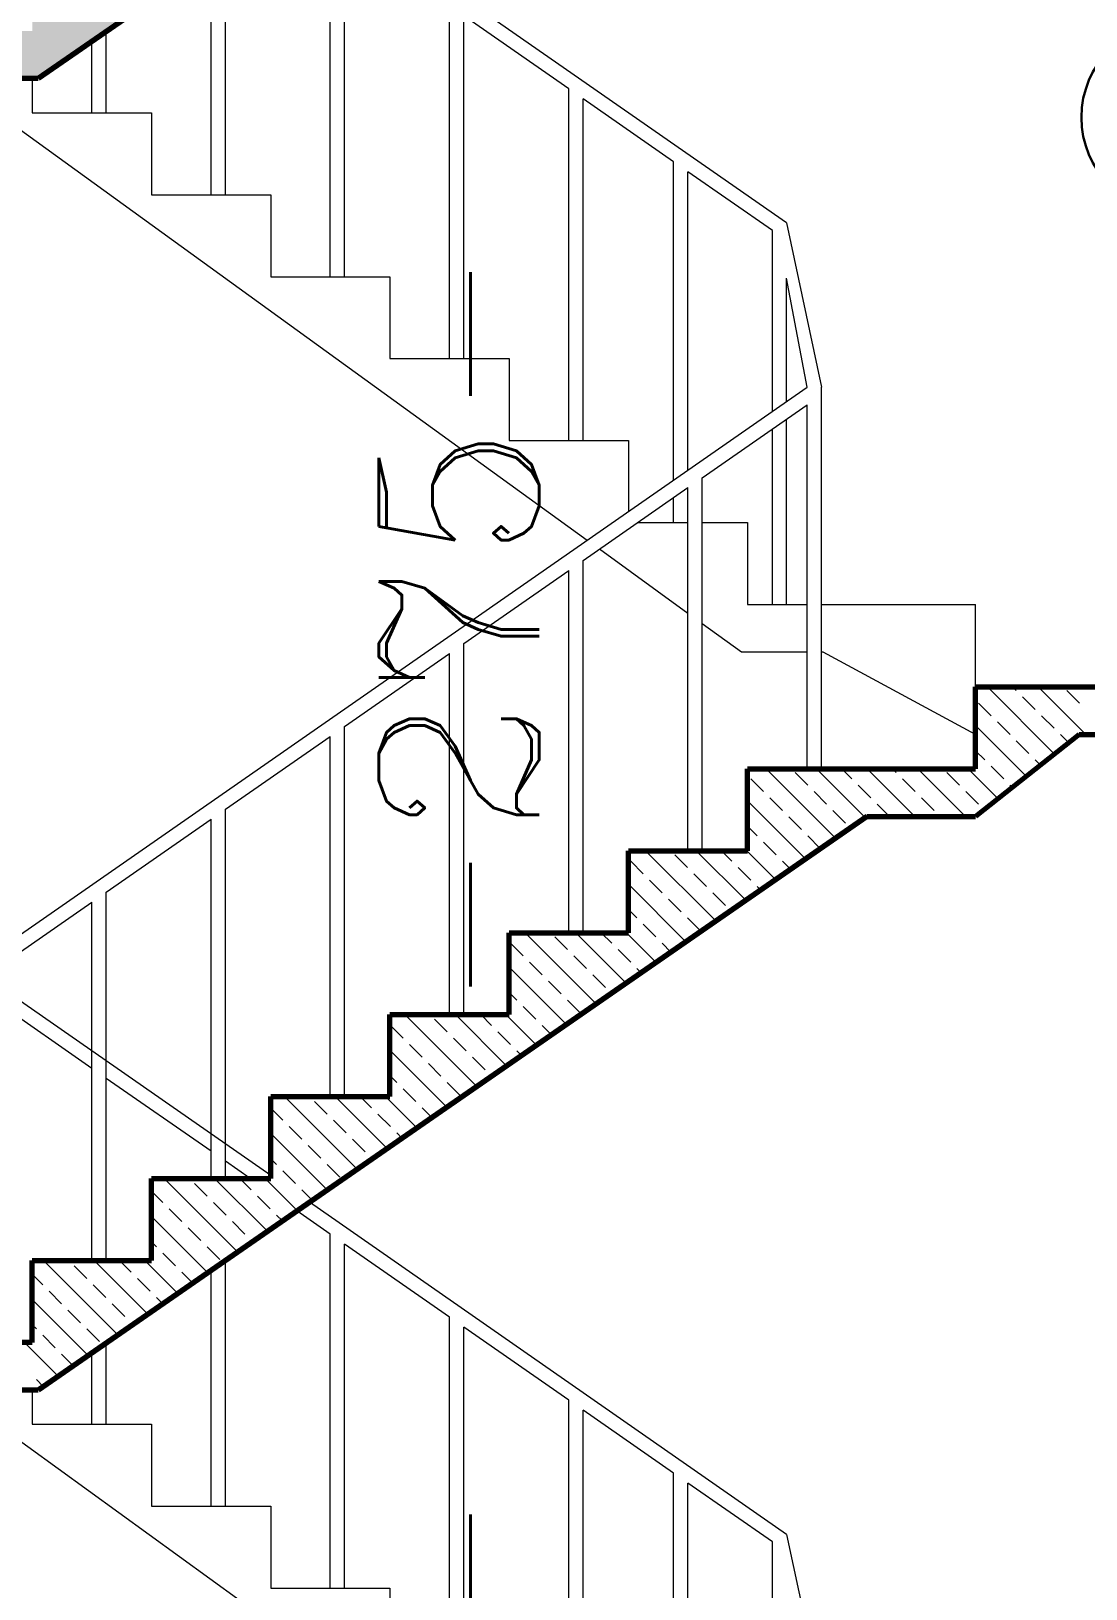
# Model space of a CAD drawing. Header units: millimetres. Extents: x 35860 to 71103, y -11298 to -8385.
# Drawn here: x 66643.4 to 66698.7, y -9574.6 to -9493 of the extents above; entities that cross this region are included whole.
import ezdxf
from ezdxf.enums import TextEntityAlignment as Align

# ---------------------------------------------------------------- set-up
doc = ezdxf.new("R2010")
doc.units = ezdxf.units.MM
doc.header["$MEASUREMENT"] = 0
doc.layers.get('0').update_dxf_attribs({"lineweight": 15})
for name, color, linetype, lineweight in [('02', 2, 'Continuous', 20), ('03_Yazı', 1, 'Continuous', 30), ('07', 3, 'Continuous', 70), ('Merd&Balkon', 40, 'Continuous', 20)]:
    doc.layers.add(name, color=color, linetype=linetype, lineweight=lineweight)
doc.styles.add('C', font='')
doc.styles.add('ROMANC', font='romanc', dxfattribs={"height": 0.11})
doc.styles.get('C').set_extended_font_data('Courier New Tur')

# ---------------------------------------------------------------- blocks, each defined once
blk = doc.blocks.new('DET_NO')
at = {"layer": '03_Yazı'}
blk.add_circle((0, 0), 20, dxfattribs=at)
at = {"layer": '03_Yazı', "style": 'C'}
blk.add_attdef('DET-1', text='', height=12.5, dxfattribs=at).set_placement((-30, 0), align=Align.MIDDLE_RIGHT)

msp = doc.modelspace()

# ---------------------------------------------------------------- hatches: boundary and pattern name
h = msp.add_hatch()
h.set_pattern_fill('ANSI33', color=256, scale=7.5, style=0)
h.set_pattern_definition([(135, (79759.0771, -6929.5944), (1.32582521, 1.32582521), []), (135, (79757.7513, -6929.5944), (1.32582521, 1.32582521), [0.9375, -0.46875])])
h.paths.add_polyline_path([(66612.219, -9357.976), (66539.719, -9357.976), (66539.719, -9367.976), (66533.469, -9367.976), (66533.469, -9357.976), (66508.469, -9357.976), (66508.469, -9332.976), (66510.969, -9332.976), (66510.969, -9355.476), (66533.469, -9355.476), (66643.469, -9355.476), (66643.469, -9351.181), (66649.719, -9351.181), (66649.719, -9346.886), (66655.969, -9346.886), (66655.969, -9342.591), (66662.219, -9342.591), (66662.219, -9338.296), (66668.469, -9338.296), (66668.469, -9334.001), (66674.719, -9334.001), (66674.719, -9329.706), (66680.969, -9329.706), (66680.969, -9325.411), (66687.219, -9325.411), (66692.926, -9325.411), (66692.926, -9321.116), (66709.719, -9321.116), (66709.719, -9323.616), (66709.719, -9326.116), (66704.719, -9326.116), (66704.719, -9323.616), (66698.354, -9323.616), (66692.926, -9327.911), (66687.219, -9327.911), (66643.771, -9357.976), (66618.469, -9357.976), (66618.469, -9367.976), (66612.219, -9367.976)])
h.paths.add_polyline_path([(66703.469, -9289.226), (66703.469, -9286.726), (66709.719, -9286.726), (66753.469, -9286.726), (66753.469, -9274.226), (66758.469, -9274.226), (66795.969, -9274.226), (66795.969, -9276.726), (66758.469, -9276.726), (66758.469, -9286.726), (66758.469, -9299.226), (66752.219, -9299.226), (66752.219, -9289.226), (66709.719, -9289.226), (66709.719, -9299.226), (66703.469, -9299.226)])
h.paths.add_polyline_path([(66703.469, -9357.976), (66703.469, -9355.476), (66709.719, -9355.476), (66709.719, -9365.476), (66752.219, -9365.476), (66752.219, -9355.476), (66758.469, -9355.476), (66780.969, -9355.476), (66780.969, -9332.976), (66783.469, -9332.976), (66783.469, -9357.976), (66758.469, -9357.976), (66758.469, -9367.976), (66752.219, -9367.976), (66709.719, -9367.976), (66703.469, -9367.976)])
h.paths.add_polyline_path([(66704.719, -9392.366), (66698.354, -9392.366), (66692.926, -9396.661), (66687.219, -9396.661), (66643.771, -9426.726), (66618.469, -9426.726), (66618.469, -9436.726), (66612.219, -9436.726), (66612.219, -9426.726), (66539.719, -9426.726), (66539.719, -9436.726), (66533.469, -9436.726), (66533.469, -9426.726), (66508.469, -9426.726), (66508.469, -9401.726), (66510.969, -9401.726), (66510.969, -9424.226), (66533.469, -9424.226), (66643.469, -9424.226), (66643.469, -9419.931), (66649.719, -9419.931), (66649.719, -9415.636), (66655.969, -9415.636), (66655.969, -9411.341), (66662.219, -9411.341), (66662.219, -9407.046), (66668.469, -9407.046), (66668.469, -9402.751), (66674.719, -9402.751), (66674.719, -9398.456), (66680.969, -9398.456), (66680.969, -9394.161), (66687.219, -9394.161), (66692.926, -9394.161), (66692.926, -9389.866), (66709.719, -9389.866), (66709.719, -9392.366), (66709.719, -9394.866), (66704.719, -9394.866)])
h.paths.add_polyline_path([(66703.469, -9426.726), (66703.469, -9424.226), (66709.719, -9424.226), (66709.719, -9434.226), (66752.219, -9434.226), (66752.219, -9424.226), (66758.469, -9424.226), (66780.969, -9424.226), (66780.969, -9401.726), (66783.469, -9401.726), (66783.469, -9426.726), (66758.469, -9426.726), (66758.469, -9436.726), (66752.219, -9436.726), (66709.719, -9436.726), (66703.469, -9436.726)])
h.paths.add_polyline_path([(66692.926, -9458.616), (66709.719, -9458.616), (66709.719, -9461.116), (66709.719, -9463.616), (66704.719, -9463.616), (66704.719, -9461.116), (66698.354, -9461.116), (66692.926, -9465.411), (66687.219, -9465.411), (66643.771, -9495.476), (66618.469, -9495.476), (66618.469, -9505.476), (66612.219, -9505.476), (66612.219, -9495.476), (66539.719, -9495.476), (66539.719, -9505.476), (66533.469, -9505.476), (66533.469, -9495.476), (66508.469, -9495.476), (66508.469, -9470.476), (66510.969, -9470.476), (66510.969, -9492.976), (66533.469, -9492.976), (66643.469, -9492.976), (66643.469, -9488.681), (66649.719, -9488.681), (66649.719, -9484.386), (66655.969, -9484.386), (66655.969, -9480.091), (66662.219, -9480.091), (66662.219, -9475.796), (66668.469, -9475.796), (66668.469, -9471.501), (66674.719, -9471.501), (66674.719, -9467.206), (66680.969, -9467.206), (66680.969, -9462.911), (66687.219, -9462.911), (66692.926, -9462.911)])
h.paths.add_polyline_path([(66703.469, -9495.476), (66703.469, -9492.976), (66709.719, -9492.976), (66709.719, -9502.976), (66752.219, -9502.976), (66752.219, -9492.976), (66758.469, -9492.976), (66780.969, -9492.976), (66780.969, -9470.476), (66783.469, -9470.476), (66783.469, -9495.476), (66758.469, -9495.476), (66758.469, -9505.476), (66752.219, -9505.476), (66709.719, -9505.476), (66703.469, -9505.476)])

# ---------------------------------------------------------------- linework, layer by layer
for p, q in [((66697.067, -9530.884), (66693.55, -9527.366)), ((66695.058, -9527.549), (66694.876, -9527.366)), ((66696.053, -9528.543), (66695.39, -9527.88)), ((66698.701, -9529.866), (66696.201, -9527.366)), ((66698.373, -9528.212), (66697.71, -9527.549)), ((66693.733, -9528.875), (66693.07, -9528.212)), ((66695.587, -9532.055), (66692.926, -9529.394)), ((66694.727, -9529.869), (66694.064, -9529.206)), ((66697.047, -9529.538), (66696.384, -9528.875)), ((66695.721, -9530.863), (66695.058, -9530.201)), ((66697.808, -9530.298), (66697.379, -9529.869)), ((66693.401, -9531.195), (66692.926, -9530.719)), ((66696.327, -9531.469), (66696.053, -9531.195)), ((66685.573, -9535.3), (66681.935, -9531.661)), ((66684.12, -9532.521), (66683.457, -9531.858)), ((66687.141, -9534.215), (66684.587, -9531.661)), ((66686.44, -9532.189), (66685.912, -9531.661)), ((66689.738, -9534.161), (66687.238, -9531.661)), ((66688.761, -9531.858), (66688.564, -9531.661)), ((66692.39, -9534.161), (66689.89, -9531.661)), ((66692.075, -9532.521), (66691.412, -9531.858)), ((66694.107, -9533.226), (66692.541, -9531.661)), ((66694.395, -9532.189), (66693.733, -9531.526)), ((66681.8, -9532.852), (66681.137, -9532.189)), ((66685.115, -9533.515), (66684.452, -9532.852)), ((66687.435, -9533.184), (66686.772, -9532.521)), ((66689.755, -9532.852), (66689.092, -9532.189)), ((66693.07, -9533.515), (66692.407, -9532.852)), ((66694.847, -9532.641), (66694.727, -9532.521)), ((66684.006, -9536.384), (66680.969, -9533.347)), ((66682.794, -9533.847), (66682.132, -9533.184)), ((66688.412, -9534.161), (66687.766, -9533.515)), ((66690.749, -9533.847), (66690.087, -9533.184)), ((66683.789, -9534.841), (66683.126, -9534.178)), ((66686.109, -9534.509), (66685.446, -9533.847)), ((66681.469, -9535.172), (66680.969, -9534.673)), ((66684.783, -9535.835), (66684.12, -9535.172)), ((66679.305, -9539.638), (66675.623, -9535.956)), ((66680.872, -9538.553), (66678.275, -9535.956)), ((66680.143, -9536.498), (66679.601, -9535.956)), ((66682.439, -9537.469), (66680.927, -9535.956)), ((66682.463, -9536.167), (66681.8, -9535.504)), ((66675.502, -9537.161), (66674.84, -9536.498)), ((66677.823, -9536.83), (66677.16, -9536.167)), ((66681.137, -9537.493), (66680.474, -9536.83)), ((66683.223, -9536.926), (66682.794, -9536.498)), ((66677.738, -9540.722), (66674.719, -9537.703)), ((66676.497, -9538.155), (66675.834, -9537.493)), ((66678.817, -9537.824), (66678.154, -9537.161)), ((66677.491, -9539.15), (66676.828, -9538.487)), ((66679.811, -9538.818), (66679.148, -9538.155)), ((66681.656, -9538.011), (66681.469, -9537.824)), ((66675.171, -9539.481), (66674.719, -9539.029)), ((66676.165, -9540.476), (66675.502, -9539.813)), ((66678.486, -9540.144), (66677.823, -9539.481)), ((66669.205, -9541.47), (66668.542, -9540.807)), ((66673.036, -9543.975), (66669.312, -9540.251)), ((66671.525, -9541.139), (66670.862, -9540.476)), ((66674.603, -9542.891), (66671.963, -9540.251)), ((66673.845, -9540.807), (66673.289, -9540.251)), ((66676.17, -9541.806), (66674.615, -9540.251)), ((66676.954, -9541.264), (66676.497, -9540.807)), ((66670.199, -9542.464), (66669.536, -9541.802)), ((66672.519, -9542.133), (66671.856, -9541.47)), ((66674.84, -9541.802), (66674.177, -9541.139)), ((66671.469, -9545.06), (66668.469, -9542.06)), ((66673.514, -9543.127), (66672.851, -9542.464)), ((66675.387, -9542.349), (66675.171, -9542.133)), ((66668.873, -9543.79), (66668.469, -9543.386)), ((66671.194, -9543.459), (66670.531, -9542.796)), ((66669.868, -9544.785), (66669.205, -9544.122)), ((66672.188, -9544.453), (66671.525, -9543.79)), ((66662.907, -9545.779), (66662.244, -9545.116)), ((66666.767, -9548.313), (66663, -9544.546)), ((66665.227, -9545.448), (66664.564, -9544.785)), ((66668.334, -9547.229), (66665.652, -9544.546)), ((66667.547, -9545.116), (66666.978, -9544.546)), ((66669.902, -9546.144), (66668.303, -9544.546)), ((66670.685, -9545.602), (66670.199, -9545.116)), ((66666.222, -9546.442), (66665.559, -9545.779)), ((66668.542, -9546.11), (66667.879, -9545.448)), ((66665.2, -9549.398), (66662.219, -9546.417)), ((66663.901, -9546.773), (66663.239, -9546.11)), ((66669.118, -9546.687), (66668.873, -9546.442)), ((66664.896, -9547.768), (66664.233, -9547.105)), ((66667.216, -9547.436), (66666.553, -9546.773)), ((66662.576, -9548.099), (66662.219, -9547.743)), ((66665.89, -9548.762), (66665.227, -9548.099)), ((66667.551, -9547.771), (66667.547, -9547.768)), ((66660.498, -9552.651), (66656.688, -9548.841)), ((66658.93, -9549.756), (66658.267, -9549.094)), ((66662.066, -9551.567), (66659.34, -9548.841)), ((66661.25, -9549.425), (66660.666, -9548.841)), ((66663.633, -9550.482), (66661.992, -9548.841)), ((66663.57, -9549.094), (66662.907, -9548.431)), ((66656.609, -9550.088), (66655.969, -9549.447)), ((66662.244, -9550.419), (66661.581, -9549.756)), ((66664.416, -9549.94), (66663.901, -9549.425)), ((66658.931, -9553.736), (66655.969, -9550.773)), ((66657.604, -9551.082), (66656.941, -9550.419)), ((66659.924, -9550.751), (66659.261, -9550.088)), ((66662.849, -9551.024), (66662.576, -9550.751)), ((66658.598, -9552.077), (66657.935, -9551.414)), ((66660.918, -9551.745), (66660.255, -9551.082)), ((66656.278, -9552.408), (66655.969, -9552.099)), ((66659.593, -9553.071), (66658.93, -9552.408)), ((66661.282, -9552.109), (66661.25, -9552.077)), ((66654.23, -9556.989), (66650.377, -9553.136)), ((66655.797, -9555.904), (66653.028, -9553.136)), ((66654.952, -9553.734), (66654.354, -9553.136)), ((66657.364, -9554.82), (66655.68, -9553.136)), ((66657.272, -9553.402), (66656.609, -9552.74)), ((66650.312, -9554.397), (66649.719, -9553.804)), ((66652.632, -9554.065), (66651.969, -9553.402)), ((66655.947, -9554.728), (66655.284, -9554.065)), ((66658.148, -9554.278), (66657.604, -9553.734)), ((66651.306, -9555.391), (66650.643, -9554.728)), ((66653.626, -9555.06), (66652.963, -9554.397)), ((66652.662, -9558.073), (66649.719, -9555.13)), ((66652.3, -9556.386), (66651.638, -9555.723)), ((66654.621, -9556.054), (66653.958, -9555.391)), ((66656.58, -9555.362), (66656.278, -9555.06)), ((66649.98, -9556.717), (66649.719, -9556.456)), ((66655.013, -9556.447), (66654.952, -9556.386)), ((66650.975, -9557.711), (66650.312, -9557.048)), ((66653.295, -9557.38), (66652.632, -9556.717)), ((66644.014, -9558.706), (66643.469, -9558.161)), ((66647.961, -9561.327), (66644.065, -9557.431)), ((66646.334, -9558.374), (66645.671, -9557.711)), ((66649.528, -9560.242), (66646.717, -9557.431)), ((66648.654, -9558.043), (66648.043, -9557.431)), ((66651.095, -9559.158), (66649.369, -9557.431)), ((66651.879, -9558.616), (66651.306, -9558.043)), ((66647.329, -9559.369), (66646.666, -9558.706)), ((66649.649, -9559.037), (66648.986, -9558.374)), ((66646.394, -9562.411), (66643.469, -9559.487)), ((66645.008, -9559.7), (66644.346, -9559.037)), ((66648.323, -9560.363), (66647.66, -9559.7)), ((66650.312, -9559.7), (66649.98, -9559.369)), ((66646.003, -9560.695), (66645.34, -9560.032)), ((66643.683, -9561.026), (66643.469, -9560.812)), ((66644.677, -9562.02), (66644.014, -9561.357)), ((66646.997, -9561.689), (66646.334, -9561.026)), ((66648.744, -9560.784), (66648.654, -9560.695)), ((66644.826, -9563.496), (66643.057, -9561.726)), ((66645.61, -9562.953), (66645.008, -9562.352)), ((66644.043, -9564.038), (66643.683, -9563.678))]:
    msp.add_line(p, q)
at = {"layer": '02'}
for p, q in [((66683.017, -9503.042), (66657.995, -9485.633)), ((66659.094, -9505.862), (66659.094, -9487.312)), ((66659.844, -9505.862), (66659.844, -9487.834)), ((66653.594, -9501.567), (66653.594, -9488.679)), ((66652.844, -9501.567), (66652.844, -9489.198)), ((66665.344, -9510.157), (66665.344, -9491.66)), ((66666.094, -9510.157), (66666.094, -9492.182)), ((66671.594, -9496.009), (66666.094, -9492.182)), ((66646.594, -9497.271), (66646.594, -9493.523)), ((66647.344, -9497.271), (66647.344, -9493.004)), ((66671.594, -9514.452), (66671.594, -9496.009)), ((66672.344, -9514.452), (66672.344, -9496.53)), ((66677.094, -9499.835), (66672.344, -9496.53)), ((66677.094, -9516.528), (66677.094, -9499.835)), ((66682.267, -9503.434), (66677.844, -9500.357)), ((66677.844, -9516.007), (66677.844, -9500.357)), ((66682.267, -9512.931), (66682.267, -9503.434)), ((66683.017, -9503.042), (66684.844, -9511.661)), ((66684.094, -9511.661), (66683.017, -9505.935)), ((66683.017, -9512.41), (66683.017, -9505.935)), ((66677.844, -9516.007), (66684.094, -9511.661)), ((66684.844, -9531.661), (66684.844, -9511.661)), ((66678.594, -9516.399), (66684.094, -9512.575)), ((66684.094, -9531.661), (66684.094, -9512.575)), ((66682.267, -9523.042), (66682.267, -9513.845)), ((66683.017, -9523.042), (66683.017, -9513.323)), ((66639.802, -9542.458), (66677.844, -9516.007)), ((66678.594, -9535.956), (66678.594, -9516.399)), ((66672.344, -9520.745), (66677.844, -9516.92)), ((66677.844, -9535.956), (66677.844, -9516.92)), ((66666.094, -9525.09), (66671.594, -9521.266)), ((66671.594, -9540.251), (66671.594, -9521.266)), ((66672.344, -9540.251), (66672.344, -9520.745)), ((66666.094, -9544.546), (66666.094, -9525.09)), ((66659.844, -9529.436), (66665.344, -9525.612)), ((66665.344, -9544.546), (66665.344, -9525.612)), ((66659.844, -9548.841), (66659.844, -9529.436)), ((66653.594, -9533.782), (66659.094, -9529.958)), ((66659.094, -9548.841), (66659.094, -9529.958)), ((66647.344, -9538.128), (66652.844, -9534.303)), ((66652.844, -9553.136), (66652.844, -9534.303)), ((66653.594, -9553.136), (66653.594, -9533.782)), ((66647.344, -9557.431), (66647.344, -9538.128)), ((66640.552, -9542.85), (66646.594, -9538.649)), ((66646.594, -9557.431), (66646.594, -9538.649)), ((66655.969, -9552.974), (66640.552, -9542.248)), ((66646.594, -9547.365), (66640.552, -9543.162)), ((66646.594, -9557.431), (66646.594, -9547.365)), ((66652.844, -9551.713), (66647.344, -9547.887)), ((66647.344, -9557.431), (66647.344, -9547.887)), ((66652.844, -9553.136), (66652.844, -9551.713)), ((66654.889, -9553.136), (66653.594, -9552.235)), ((66653.594, -9553.136), (66653.594, -9552.235)), ((66659.094, -9556.062), (66657.336, -9554.839)), ((66683.017, -9571.792), (66657.995, -9554.383)), ((66659.094, -9574.612), (66659.094, -9556.062)), ((66659.844, -9574.612), (66659.844, -9556.584)), ((66665.344, -9560.41), (66659.844, -9556.584)), ((66652.844, -9570.317), (66652.844, -9557.948)), ((66653.594, -9570.317), (66653.594, -9557.429)), ((66665.344, -9578.907), (66665.344, -9560.41)), ((66666.094, -9578.907), (66666.094, -9560.932)), ((66671.594, -9564.759), (66666.094, -9560.932)), ((66646.594, -9566.021), (66646.594, -9562.273)), ((66647.344, -9566.021), (66647.344, -9561.754)), ((66671.594, -9583.202), (66671.594, -9564.759)), ((66672.344, -9583.202), (66672.344, -9565.28)), ((66677.094, -9568.585), (66672.344, -9565.28)), ((66677.094, -9585.278), (66677.094, -9568.585)), ((66682.267, -9572.184), (66677.844, -9569.107)), ((66677.844, -9584.757), (66677.844, -9569.107)), ((66683.017, -9571.792), (66684.844, -9580.411)), ((66682.267, -9581.681), (66682.267, -9572.184))]:
    msp.add_line(p, q, dxfattribs=at)
at = {"layer": '07'}
for p, q in [((66687.219, -9465.411), (66643.771, -9495.476)), ((66643.771, -9495.476), (66618.469, -9495.476)), ((66692.926, -9531.661), (66692.926, -9527.366)), ((66692.926, -9527.366), (66709.719, -9527.366)), ((66698.354, -9529.866), (66692.926, -9534.161)), ((66698.354, -9529.866), (66704.719, -9529.866)), ((66680.969, -9535.956), (66680.969, -9531.661)), ((66680.969, -9531.661), (66687.219, -9531.661)), ((66687.219, -9531.661), (66692.926, -9531.661)), ((66687.219, -9534.161), (66643.771, -9564.226)), ((66687.219, -9534.161), (66692.926, -9534.161)), ((66674.719, -9540.251), (66674.719, -9535.956)), ((66674.719, -9535.956), (66680.969, -9535.956)), ((66668.469, -9544.546), (66668.469, -9540.251)), ((66668.469, -9540.251), (66674.719, -9540.251)), ((66662.219, -9548.841), (66662.219, -9544.546)), ((66662.219, -9544.546), (66668.469, -9544.546)), ((66655.969, -9553.136), (66655.969, -9548.841)), ((66655.969, -9548.841), (66662.219, -9548.841)), ((66649.719, -9557.431), (66649.719, -9553.136)), ((66649.719, -9553.136), (66655.969, -9553.136)), ((66643.469, -9561.726), (66643.469, -9557.431)), ((66643.469, -9557.431), (66649.719, -9557.431)), ((66643.469, -9561.726), (66533.469, -9561.726)), ((66643.771, -9564.226), (66618.469, -9564.226))]:
    msp.add_line(p, q, dxfattribs=at)
at = {"layer": 'Merd&Balkon'}
for p, q in [((66672.556, -9519.683), (66639.107, -9495.476)), ((66643.469, -9495.476), (66643.469, -9497.271)), ((66643.469, -9497.271), (66649.719, -9497.271)), ((66649.719, -9497.271), (66649.719, -9501.567)), ((66649.719, -9501.567), (66655.969, -9501.567)), ((66655.969, -9501.567), (66655.969, -9505.862)), ((66655.969, -9505.862), (66662.219, -9505.862)), ((66662.219, -9505.862), (66662.219, -9510.157)), ((66662.219, -9510.157), (66668.469, -9510.157)), ((66668.469, -9510.157), (66668.469, -9514.452)), ((66668.469, -9514.452), (66674.719, -9514.452)), ((66674.719, -9514.452), (66674.719, -9518.18)), ((66677.844, -9516.007), (66677.844, -9515.956)), ((66677.844, -9518.747), (66677.844, -9516.92)), ((66677.844, -9518.747), (66677.844, -9516.92)), ((66677.094, -9518.747), (66677.094, -9517.442)), ((66675.216, -9518.747), (66677.844, -9518.747)), ((66678.594, -9518.747), (66680.969, -9518.747)), ((66680.969, -9518.747), (66680.969, -9523.042)), ((66677.844, -9523.51), (66673.2, -9520.149)), ((66680.969, -9523.042), (66684.094, -9523.042)), ((66684.844, -9523.042), (66687.219, -9523.042)), ((66687.219, -9523.042), (66692.926, -9523.042)), ((66692.926, -9527.366), (66692.926, -9523.042)), ((66680.652, -9525.542), (66678.594, -9524.053)), ((66682.653, -9525.542), (66680.652, -9525.542)), ((66684.094, -9525.542), (66682.653, -9525.542)), ((66684.936, -9525.542), (66684.844, -9525.542)), ((66692.926, -9529.866), (66684.936, -9525.542)), ((66672.556, -9588.433), (66639.107, -9564.226)), ((66643.469, -9564.226), (66643.469, -9566.021)), ((66643.469, -9566.021), (66649.719, -9566.021)), ((66649.719, -9566.021), (66649.719, -9570.317)), ((66649.719, -9570.317), (66655.969, -9570.317)), ((66655.969, -9570.317), (66655.969, -9574.612)), ((66655.969, -9574.612), (66662.219, -9574.612)), ((66662.219, -9574.612), (66662.219, -9578.907))]:
    msp.add_line(p, q, dxfattribs=at)

# ---------------------------------------------------------------- block references
at = {"layer": '03_Yazı'}
ref = msp.add_blockref('DET_NO', (66703.469, -9497.511), dxfattribs=dict(at, xscale=-0.25, yscale=0.25, zscale=0.25))
ref.add_attrib('DET-1', 'DET- 2', dxfattribs={"height": 3.125, "style": 'C'}).set_placement((66701.336, -9489.68), align=Align.MIDDLE_RIGHT)

# ---------------------------------------------------------------- texts
at = {"layer": '03_Yazı', "style": 'ROMANC'}
for p in [(66670.046, -9544.512), (66670.046, -9609.629)]:
    msp.add_text('-275-', height=8.4, rotation=90, dxfattribs=at).set_placement(p)

doc.saveas('drawing.dxf')
